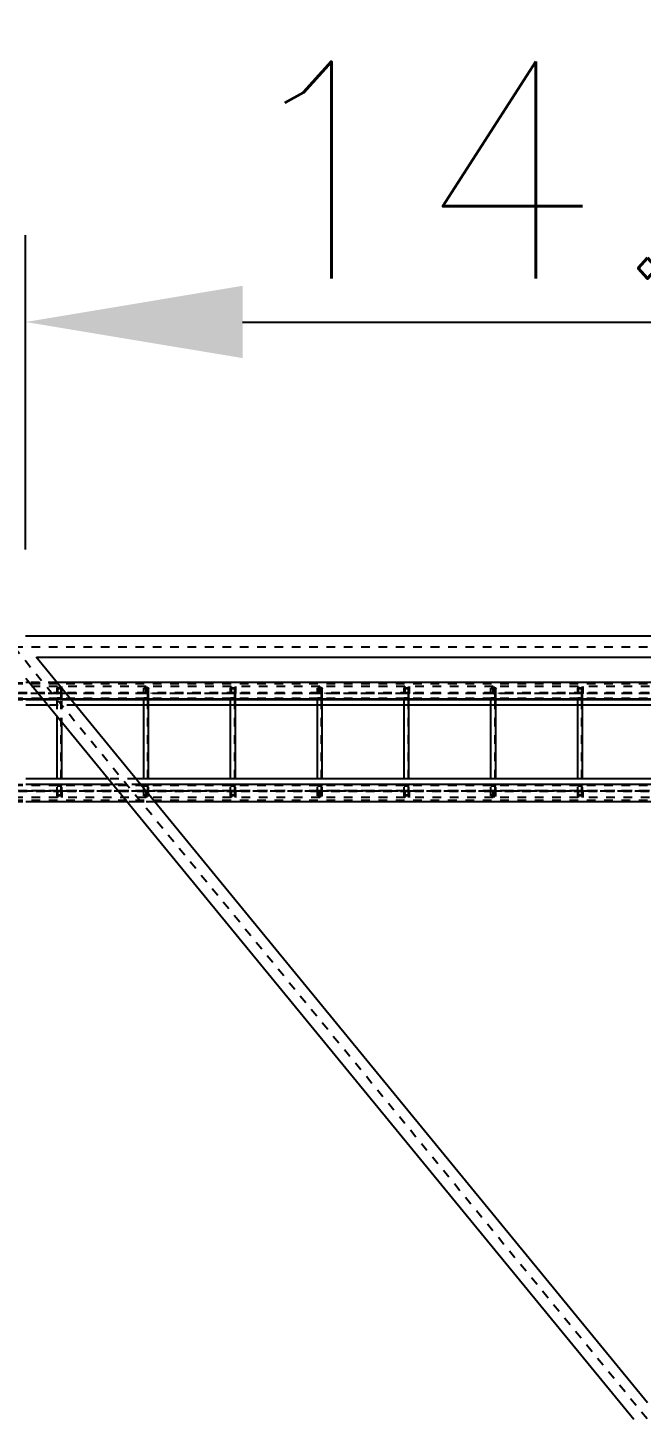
# Model space of a CAD drawing. Header units: millimetres. Extents: x 149919 to 150445, y 136651 to 136866.
# Drawn here: x 150278.22 to 150285.29, y 136816.73 to 136832.71 of the extents above; entities that cross this region are included whole.
import ezdxf

# ---------------------------------------------------------------- set-up
doc = ezdxf.new("R2010")
doc.units = ezdxf.units.MM
doc.header["$LTSCALE"] = 0.25
for name, pattern in [('CENTER', [50.8, 31.75, -6.35, 6.35, -6.35]), ('XKITLINE00', [0]), ('XKITLINE02', [4, 2, -2]), ('XKITLINE03', [6, 3, -1, 1, -1])]:
    doc.linetypes.add(name, pattern=pattern)
doc.styles.add('ROMANS', font='romans.shx')
doc.dimstyles.new('MD300', dxfattribs={"dimtxt": 2.5, "dimasz": 2.5, "dimexe": 1, "dimexo": 1, "dimgap": 0.5, "dimtad": 1, "dimdec": 1, "dimlfac": 50, "dimrnd": 0.5, "dimdsep": 46, "dimtxsty": 'ROMANS', "dimcen": 1, "dimclrd": 146, "dimclre": 146, "dimclrt": 30, "dimadec": 1, "dimazin": 2, "dimtfac": 1, "dimtdec": 1, "dimtmove": 0, "dimatfit": 1, "dimfxl": 1, "dimtolj": 1, "dimtzin": 0, "dimlwd": -1, "dimlwe": -1, "dimarcsym": 0})

# ---------------------------------------------------------------- blocks, each defined once
blk = doc.blocks.new('çatıı')
at = {"color": 8, "linetype": 'XKITLINE00'}
for p, q in [((15071.7, 17532.2), (13638.3, 17532.2)), ((13650.3, 17508.4), (14355, 16649.3)), ((15059.2, 17507.8), (13650.7, 17507.8)), ((13638.6, 17484.1), (14339.2, 16630.1))]:
    blk.add_line(p, q, dxfattribs=at)
at = {"color": 8, "linetype": 'CENTER'}
for q in [(15085, 15740.3), (15085, 17520)]:
    blk.add_line((13625, 17520), q, dxfattribs=at)
at = {"color": 116, "linetype": 'XKITLINE02', "true_color": 0x136734}
for p, q in [((17635, 17478.1), (13535, 17478.1)), ((17635, 17477.6), (13535, 17477.6)), ((13680.3, 17466.3), (13577.2, 17466.3)), ((13680.3, 17467.1), (13577.8, 17467.1)), ((13675.1, 17474.3), (13638.6, 17474.3)), ((13674.4, 17479), (13642.9, 17479)), ((13776.7, 17467.1), (13674.3, 17467.1)), ((13674.3, 17467.1), (13674.3, 17466.3)), ((13777.2, 17466.3), (13674.3, 17466.3)), ((13674.5, 17474.3), (13674.5, 17466.3)), ((13680, 17472.3), (13674.5, 17472.3)), ((13674.5, 17471.6), (13674.5, 17472.3)), ((13674.5, 17348.3), (13674.5, 17472.3)), ((13680, 17472.3), (13674.5, 17472.3)), ((13679.3, 17471.2), (13674.5, 17471.6)), ((13675.1, 17474.3), (13675.1, 17467.1)), ((13679.3, 17348.3), (13679.3, 17472.3)), ((13679.3, 17461.3), (13679.3, 17471.2)), ((13777.2, 17474.3), (13679.6, 17474.3)), ((13679.6, 17467.1), (13679.6, 17474.3)), ((13680, 17460.3), (13680, 17472.3)), ((13680, 17348.3), (13680, 17472.3)), ((13680.2, 17466.3), (13680.2, 17474.3)), ((13684.8, 17466.3), (13680.2, 17466.3)), ((13680.3, 17467.1), (13680.3, 17466.3)), ((13771.4, 17467.1), (13771.4, 17466.3)), ((13774.5, 17348.3), (13774.5, 17472.3)), ((13780, 17472.3), (13774.5, 17472.3)), ((13780, 17472.3), (13774.5, 17472.3)), ((13774.5, 17471.6), (13774.5, 17472.3)), ((13779.3, 17471.2), (13774.5, 17471.6)), ((13776.7, 17474.3), (13776.7, 17467.1)), ((13777.2, 17466.3), (13777.2, 17474.3)), ((13875.1, 17474.3), (13777.2, 17474.3)), ((13777.2, 17466.3), (13777.2, 17474.3)), ((13880.3, 17466.3), (13777.2, 17466.3)), ((13780, 17466.3), (13777.2, 17466.3)), ((13777.8, 17474.3), (13777.8, 17467.1)), ((13880.3, 17467.1), (13777.8, 17467.1)), ((13779.3, 17348.3), (13779.3, 17472.3)), ((13779.3, 17461.3), (13779.3, 17471.2)), ((13780, 17348.3), (13780, 17472.3)), ((13780, 17460.3), (13780, 17472.3)), ((13783, 17467.1), (13783, 17466.3)), ((13976.7, 17467.1), (13874.3, 17467.1)), ((13874.3, 17467.1), (13874.3, 17466.3)), ((13977.2, 17466.3), (13874.3, 17466.3)), ((13874.5, 17474.3), (13874.5, 17466.3)), ((13874.5, 17348.3), (13874.5, 17472.3)), ((13880, 17472.3), (13874.5, 17472.3)), ((13880, 17472.3), (13874.5, 17472.3)), ((13874.5, 17471.6), (13874.5, 17472.3)), ((13879.3, 17471.2), (13874.5, 17471.6)), ((13875.1, 17474.3), (13875.1, 17467.1)), ((13879.3, 17348.3), (13879.3, 17472.3)), ((13879.3, 17461.3), (13879.3, 17471.2)), ((13977.2, 17474.3), (13879.6, 17474.3)), ((13879.6, 17474.3), (13879.6, 17467.1)), ((13880, 17348.3), (13880, 17472.3)), ((13880, 17460.3), (13880, 17472.3)), ((13880.2, 17474.3), (13880.2, 17466.3)), ((13880.3, 17467.1), (13880.3, 17466.3)), ((13971.4, 17467.1), (13971.4, 17466.3)), ((13974.5, 17348.3), (13974.5, 17472.3)), ((13980, 17472.3), (13974.5, 17472.3)), ((13980, 17472.3), (13974.5, 17472.3)), ((13974.5, 17471.6), (13974.5, 17472.3)), ((13979.3, 17471.2), (13974.5, 17471.6)), ((13976.7, 17474.3), (13976.7, 17467.1)), ((13977.2, 17466.3), (13977.2, 17474.3)), ((14075.1, 17474.3), (13977.2, 17474.3)), ((13977.2, 17466.3), (13977.2, 17474.3)), ((14080.3, 17466.3), (13977.2, 17466.3)), ((13980, 17466.3), (13977.2, 17466.3)), ((13977.8, 17474.3), (13977.8, 17467.1)), ((14080.3, 17467.1), (13977.8, 17467.1)), ((13979.3, 17348.3), (13979.3, 17472.3)), ((13979.3, 17461.3), (13979.3, 17471.2)), ((13980, 17348.3), (13980, 17472.3)), ((13980, 17460.3), (13980, 17472.3)), ((13983, 17467.1), (13983, 17466.3)), ((14176.7, 17467.1), (14074.3, 17467.1)), ((14074.3, 17467.1), (14074.3, 17466.3)), ((14177.2, 17466.3), (14074.3, 17466.3)), ((14074.5, 17474.3), (14074.5, 17466.3)), ((14074.5, 17348.3), (14074.5, 17472.3)), ((14080, 17472.3), (14074.5, 17472.3)), ((14080, 17472.3), (14074.5, 17472.3)), ((14074.5, 17471.6), (14074.5, 17472.3)), ((14079.3, 17471.2), (14074.5, 17471.6)), ((14075.1, 17474.3), (14075.1, 17467.1)), ((14079.3, 17348.3), (14079.3, 17472.3)), ((14079.3, 17461.3), (14079.3, 17471.2)), ((14177.2, 17474.3), (14079.6, 17474.3)), ((14079.6, 17474.3), (14079.6, 17467.1)), ((14080, 17348.3), (14080, 17472.3)), ((14080, 17460.3), (14080, 17472.3)), ((14080.2, 17474.3), (14080.2, 17466.3)), ((14080.3, 17467.1), (14080.3, 17466.3)), ((14171.4, 17467.1), (14171.4, 17466.3)), ((14174.5, 17348.3), (14174.5, 17472.3)), ((14180, 17472.3), (14174.5, 17472.3)), ((14180, 17472.3), (14174.5, 17472.3)), ((14174.5, 17471.6), (14174.5, 17472.3)), ((14179.3, 17471.2), (14174.5, 17471.6)), ((14176.7, 17474.3), (14176.7, 17467.1)), ((14275.1, 17474.3), (14177.2, 17474.3)), ((14177.2, 17466.3), (14177.2, 17474.3)), ((14177.2, 17466.3), (14177.2, 17474.3)), ((14280.3, 17466.3), (14177.2, 17466.3)), ((14180, 17466.3), (14177.2, 17466.3)), ((14177.8, 17474.3), (14177.8, 17467.1)), ((14280.3, 17467.1), (14177.8, 17467.1)), ((14179.3, 17348.3), (14179.3, 17472.3)), ((14179.3, 17461.3), (14179.3, 17471.2)), ((14180, 17348.3), (14180, 17472.3)), ((14180, 17460.3), (14180, 17472.3)), ((14183, 17467.1), (14183, 17466.3)), ((14376.7, 17467.1), (14274.3, 17467.1)), ((14274.3, 17467.1), (14274.3, 17466.3)), ((14377.2, 17466.3), (14274.3, 17466.3)), ((14274.5, 17474.3), (14274.5, 17466.3)), ((14274.5, 17348.3), (14274.5, 17472.3)), ((14280, 17472.3), (14274.5, 17472.3)), ((14280, 17472.3), (14274.5, 17472.3)), ((14274.5, 17471.6), (14274.5, 17472.3)), ((14279.3, 17471.2), (14274.5, 17471.6)), ((14275.1, 17474.3), (14275.1, 17467.1)), ((14279.3, 17348.3), (14279.3, 17472.3)), ((14279.3, 17461.3), (14279.3, 17471.2)), ((14377.2, 17474.3), (14279.6, 17474.3)), ((14279.6, 17474.3), (14279.6, 17467.1)), ((14280, 17348.3), (14280, 17472.3)), ((14280, 17460.3), (14280, 17472.3)), ((14280.2, 17474.3), (14280.2, 17466.3)), ((14280.3, 17467.1), (14280.3, 17466.3)), ((17635, 17460.4), (13535, 17460.4)), ((17635, 17460.3), (13535, 17460.3)), ((17635, 17459.8), (13535, 17459.8)), ((17635, 17459.4), (13535, 17459.4)), ((17635, 17459), (13575, 17459)), ((13690.8, 17459), (13659.3, 17459)), ((13695.9, 17452.8), (13664.4, 17452.8)), ((13679.3, 17461.3), (13674.5, 17461)), ((13674.5, 17460.3), (13674.5, 17461)), ((13680, 17460.3), (13674.5, 17460.3)), ((13779.3, 17461.3), (13774.5, 17461)), ((13774.5, 17460.3), (13774.5, 17461)), ((13780, 17460.3), (13774.5, 17460.3)), ((13879.3, 17461.3), (13874.5, 17461)), ((13874.5, 17460.3), (13874.5, 17461)), ((13880, 17460.3), (13874.5, 17460.3)), ((13979.3, 17461.3), (13974.5, 17461)), ((13974.5, 17460.3), (13974.5, 17461)), ((13980, 17460.3), (13974.5, 17460.3)), ((14079.3, 17461.3), (14074.5, 17461)), ((14074.5, 17460.3), (14074.5, 17461)), ((14080, 17460.3), (14074.5, 17460.3)), ((14179.3, 17461.3), (14174.5, 17461)), ((14174.5, 17460.3), (14174.5, 17461)), ((14180, 17460.3), (14174.5, 17460.3)), ((14279.3, 17461.3), (14274.5, 17461)), ((14274.5, 17460.3), (14274.5, 17461)), ((14280, 17460.3), (14274.5, 17460.3)), ((17635, 17361.1), (13535, 17361.1)), ((17635, 17360.7), (13535, 17360.7)), ((17635, 17360.3), (13535, 17360.3)), ((17635, 17360.2), (13535, 17360.2)), ((13680.3, 17354.3), (13577.2, 17354.3)), ((13680.3, 17353.5), (13577.8, 17353.5)), ((13777.2, 17354.3), (13674.3, 17354.3)), ((13674.3, 17354.3), (13674.3, 17353.5)), ((13776.7, 17353.5), (13674.3, 17353.5)), ((13674.5, 17348.3), (13674.5, 17367.8)), ((13680, 17360.3), (13674.5, 17360.3)), ((13674.5, 17359.6), (13674.5, 17360.3)), ((13679.3, 17359.2), (13674.5, 17359.6)), ((13674.5, 17354.3), (13674.5, 17346.3)), ((13675.1, 17353.5), (13675.1, 17346.3)), ((13679.3, 17349.3), (13679.3, 17359.2)), ((13679.6, 17353.5), (13679.6, 17346.3)), ((13680, 17348.3), (13680, 17367.8)), ((13680, 17348.3), (13680, 17360.3)), ((13680.2, 17354.3), (13680.2, 17346.3)), ((13680.3, 17354.3), (13680.3, 17353.5)), ((13765.6, 17367.8), (13734.1, 17367.8)), ((13770.7, 17361.6), (13739.2, 17361.6)), ((13771.4, 17354.3), (13771.4, 17353.5)), ((13774.5, 17348.3), (13774.5, 17367.8)), ((13780, 17360.3), (13774.5, 17360.3)), ((13774.5, 17359.6), (13774.5, 17360.3)), ((13779.3, 17359.2), (13774.5, 17359.6)), ((13776.7, 17353.5), (13776.7, 17346.3)), ((13880.3, 17354.3), (13777.2, 17354.3)), ((13777.2, 17346.3), (13777.2, 17354.3)), ((13777.2, 17346.3), (13777.2, 17354.3)), ((13880.3, 17353.5), (13777.8, 17353.5)), ((13777.8, 17353.5), (13777.8, 17346.3)), ((13779.3, 17349.3), (13779.3, 17359.2)), ((13780, 17348.3), (13780, 17367.8)), ((13780, 17348.3), (13780, 17360.3)), ((13783, 17354.3), (13783, 17353.5)), ((13977.2, 17354.3), (13874.3, 17354.3)), ((13874.3, 17354.3), (13874.3, 17353.5)), ((13976.7, 17353.5), (13874.3, 17353.5)), ((13874.5, 17348.3), (13874.5, 17367.8)), ((13880, 17360.3), (13874.5, 17360.3)), ((13874.5, 17359.6), (13874.5, 17360.3)), ((13879.3, 17359.2), (13874.5, 17359.6)), ((13874.5, 17354.3), (13874.5, 17346.3)), ((13875.1, 17353.5), (13875.1, 17346.3)), ((13879.3, 17349.3), (13879.3, 17359.2)), ((13879.6, 17353.5), (13879.6, 17346.3)), ((13880, 17348.3), (13880, 17367.8)), ((13880, 17348.3), (13880, 17360.3)), ((13880.2, 17354.3), (13880.2, 17346.3)), ((13880.3, 17354.3), (13880.3, 17353.5)), ((13971.4, 17354.3), (13971.4, 17353.5)), ((13974.5, 17348.3), (13974.5, 17367.8)), ((13980, 17360.3), (13974.5, 17360.3)), ((13974.5, 17359.6), (13974.5, 17360.3)), ((13979.3, 17359.2), (13974.5, 17359.6)), ((13976.7, 17353.5), (13976.7, 17346.3)), ((13977.2, 17346.3), (13977.2, 17354.3)), ((14080.3, 17354.3), (13977.2, 17354.3)), ((13977.2, 17346.3), (13977.2, 17354.3)), ((14080.3, 17353.5), (13977.8, 17353.5)), ((13977.8, 17353.5), (13977.8, 17346.3)), ((13979.3, 17349.3), (13979.3, 17359.2)), ((13980, 17348.3), (13980, 17367.8)), ((13980, 17348.3), (13980, 17360.3)), ((13983, 17354.3), (13983, 17353.5)), ((14177.2, 17354.3), (14074.3, 17354.3)), ((14074.3, 17354.3), (14074.3, 17353.5)), ((14176.7, 17353.5), (14074.3, 17353.5)), ((14074.5, 17348.3), (14074.5, 17367.8)), ((14080, 17360.3), (14074.5, 17360.3)), ((14074.5, 17359.6), (14074.5, 17360.3)), ((14079.3, 17359.2), (14074.5, 17359.6)), ((14074.5, 17354.3), (14074.5, 17346.3)), ((14075.1, 17353.5), (14075.1, 17346.3)), ((14079.3, 17349.3), (14079.3, 17359.2)), ((14079.6, 17353.5), (14079.6, 17346.3)), ((14080, 17348.3), (14080, 17367.8)), ((14080, 17348.3), (14080, 17360.3)), ((14080.2, 17354.3), (14080.2, 17346.3)), ((14080.3, 17354.3), (14080.3, 17353.5)), ((14171.4, 17354.3), (14171.4, 17353.5)), ((14174.5, 17348.3), (14174.5, 17367.8)), ((14180, 17360.3), (14174.5, 17360.3)), ((14174.5, 17359.6), (14174.5, 17360.3)), ((14179.3, 17359.2), (14174.5, 17359.6)), ((14176.7, 17353.5), (14176.7, 17346.3)), ((14280.3, 17354.3), (14177.2, 17354.3)), ((14177.2, 17346.3), (14177.2, 17354.3)), ((14177.2, 17346.3), (14177.2, 17354.3)), ((14280.3, 17353.5), (14177.8, 17353.5)), ((14177.8, 17353.5), (14177.8, 17346.3)), ((14179.3, 17349.3), (14179.3, 17359.2)), ((14180, 17348.3), (14180, 17367.8)), ((14180, 17348.3), (14180, 17360.3)), ((14183, 17354.3), (14183, 17353.5)), ((14377.2, 17354.3), (14274.3, 17354.3)), ((14274.3, 17354.3), (14274.3, 17353.5)), ((14376.7, 17353.5), (14274.3, 17353.5)), ((14274.5, 17348.3), (14274.5, 17367.8)), ((14280, 17360.3), (14274.5, 17360.3)), ((14274.5, 17359.6), (14274.5, 17360.3)), ((14279.3, 17359.2), (14274.5, 17359.6)), ((14274.5, 17354.3), (14274.5, 17346.3)), ((14275.1, 17353.5), (14275.1, 17346.3)), ((14279.3, 17349.3), (14279.3, 17359.2)), ((14279.6, 17353.5), (14279.6, 17346.3)), ((14280, 17348.3), (14280, 17367.8)), ((14280, 17348.3), (14280, 17360.3)), ((14280.2, 17354.3), (14280.2, 17346.3)), ((14280.3, 17354.3), (14280.3, 17353.5)), ((17635, 17343), (13535, 17343)), ((17635, 17342.4), (13535, 17342.4)), ((17635, 17341.6), (13572.9, 17341.6)), ((13675.1, 17346.3), (13577.2, 17346.3)), ((13679.3, 17349.3), (13674.5, 17349)), ((13674.5, 17348.3), (13674.5, 17349)), ((13680, 17348.3), (13674.5, 17348.3)), ((13680, 17348.3), (13674.5, 17348.3)), ((13777.2, 17346.3), (13679.6, 17346.3)), ((13787.1, 17341.6), (13755.6, 17341.6)), ((13779.3, 17349.3), (13774.5, 17349)), ((13774.5, 17348.3), (13774.5, 17349)), ((13780, 17348.3), (13774.5, 17348.3)), ((13780, 17348.3), (13774.5, 17348.3)), ((13875.1, 17346.3), (13777.2, 17346.3)), ((13879.3, 17349.3), (13874.5, 17349)), ((13874.5, 17348.3), (13874.5, 17349)), ((13880, 17348.3), (13874.5, 17348.3)), ((13880, 17348.3), (13874.5, 17348.3)), ((13977.2, 17346.3), (13879.6, 17346.3)), ((13979.3, 17349.3), (13974.5, 17349)), ((13974.5, 17348.3), (13974.5, 17349)), ((13980, 17348.3), (13974.5, 17348.3)), ((13980, 17348.3), (13974.5, 17348.3)), ((14075.1, 17346.3), (13977.2, 17346.3)), ((14079.3, 17349.3), (14074.5, 17349)), ((14074.5, 17348.3), (14074.5, 17349)), ((14080, 17348.3), (14074.5, 17348.3)), ((14080, 17348.3), (14074.5, 17348.3)), ((14177.2, 17346.3), (14079.6, 17346.3)), ((14179.3, 17349.3), (14174.5, 17349)), ((14174.5, 17348.3), (14174.5, 17349)), ((14180, 17348.3), (14174.5, 17348.3)), ((14180, 17348.3), (14174.5, 17348.3)), ((14275.1, 17346.3), (14177.2, 17346.3)), ((14279.3, 17349.3), (14274.5, 17349)), ((14274.5, 17348.3), (14274.5, 17349)), ((14280, 17348.3), (14274.5, 17348.3)), ((14280, 17348.3), (14274.5, 17348.3)), ((14377.2, 17346.3), (14279.6, 17346.3))]:
    blk.add_line(p, q, dxfattribs=at)
at = {"color": 1, "linetype": 'XKITLINE03'}
for p, q in [((17635, 17466.3), (13535, 17466.3)), ((13674.5, 17466.3), (13577.2, 17466.3)), ((13680, 17348.3), (13680, 17472.3)), ((13777.2, 17466.3), (13680.2, 17466.3)), ((13874.5, 17466.3), (13777.2, 17466.3)), ((13780, 17348.3), (13780, 17472.3)), ((13880, 17348.3), (13880, 17472.3)), ((13977.2, 17466.3), (13880.2, 17466.3)), ((14074.5, 17466.3), (13977.2, 17466.3)), ((13980, 17348.3), (13980, 17472.3)), ((14080, 17348.3), (14080, 17472.3)), ((14177.2, 17466.3), (14080.2, 17466.3)), ((14274.5, 17466.3), (14177.2, 17466.3)), ((14180, 17348.3), (14180, 17472.3)), ((14280, 17348.3), (14280, 17472.3)), ((14377.2, 17466.3), (14280.2, 17466.3)), ((13535, 17460.3), (17635, 17460.3)), ((17635, 17360.3), (13535, 17360.3)), ((17635, 17354.3), (13535, 17354.3)), ((13577.2, 17354.3), (13674.5, 17354.3)), ((13680.2, 17354.3), (13777.2, 17354.3)), ((13777.2, 17354.3), (13874.5, 17354.3)), ((13880.2, 17354.3), (13977.2, 17354.3)), ((13977.2, 17354.3), (14074.5, 17354.3)), ((14080.2, 17354.3), (14177.2, 17354.3)), ((14177.2, 17354.3), (14274.5, 17354.3)), ((14280.2, 17354.3), (14377.2, 17354.3))]:
    blk.add_line(p, q, dxfattribs=at)
at = {"color": 7, "linetype": 'XKITLINE00'}
for p, q in [((13642.9, 17479), (13638.6, 17479)), ((15035.6, 17479), (13674.4, 17479)), ((13659.3, 17459), (13638.6, 17459)), ((13664.4, 17452.8), (13638.6, 17452.8)), ((15019.2, 17459), (13690.8, 17459)), ((15014.1, 17452.8), (13695.9, 17452.8)), ((13774.5, 17367.8), (13774.5, 17452.8)), ((13780, 17367.8), (13780, 17452.8)), ((13874.5, 17367.8), (13874.5, 17452.8)), ((13880, 17367.8), (13880, 17452.8)), ((13974.5, 17367.8), (13974.5, 17452.8)), ((13980, 17367.8), (13980, 17452.8)), ((14074.5, 17367.8), (14074.5, 17452.8)), ((14080, 17367.8), (14080, 17452.8)), ((14174.5, 17367.8), (14174.5, 17452.8)), ((14180, 17367.8), (14180, 17452.8)), ((14274.5, 17367.8), (14274.5, 17452.8)), ((14280, 17367.8), (14280, 17452.8)), ((13674.5, 17367.8), (13674.5, 17440.4)), ((13680, 17367.8), (13680, 17433.7)), ((13734.1, 17367.8), (13638.6, 17367.8)), ((13739.2, 17361.6), (13638.6, 17361.6)), ((14944.4, 17367.8), (13765.6, 17367.8)), ((14939.3, 17361.6), (13770.7, 17361.6)), ((13755.6, 17341.6), (13638.6, 17341.6)), ((14922.9, 17341.6), (13787.1, 17341.6))]:
    blk.add_line(p, q, dxfattribs=at)
at = {"color": 1, "linetype": 'XKITLINE00'}
for centre in [(13674.5, 17466.3), (13680, 17472.3), (13680.2, 17466.3), (13777.2, 17466.3), (13777.2, 17466.3), (13780, 17472.3), (13874.5, 17466.3), (13880, 17472.3), (13880.2, 17466.3), (13977.2, 17466.3), (13977.2, 17466.3), (13980, 17472.3), (14074.5, 17466.3), (14080, 17472.3), (14080.2, 17466.3), (14177.2, 17466.3), (14177.2, 17466.3), (14180, 17472.3), (14274.5, 17466.3), (14280, 17472.3), (14280.2, 17466.3), (13680, 17460.3), (13780, 17460.3), (13880, 17460.3), (13980, 17460.3), (14080, 17460.3), (14180, 17460.3), (14280, 17460.3), (13674.5, 17354.3), (13680, 17360.3), (13680.2, 17354.3), (13777.2, 17354.3), (13777.2, 17354.3), (13780, 17360.3), (13874.5, 17354.3), (13880, 17360.3), (13880.2, 17354.3), (13977.2, 17354.3), (13977.2, 17354.3), (13980, 17360.3), (14074.5, 17354.3), (14080, 17360.3), (14080.2, 17354.3), (14177.2, 17354.3), (14177.2, 17354.3), (14180, 17360.3), (14274.5, 17354.3), (14280, 17360.3), (14280.2, 17354.3), (13680, 17348.3), (13780, 17348.3), (13880, 17348.3), (13980, 17348.3), (14080, 17348.3), (14180, 17348.3), (14280, 17348.3)]:
    blk.add_circle(centre, 0.05, dxfattribs=at)
blk = doc.blocks.new('*D15')
at = {"color": 146, "transparency": 16777216}
for p, q in [((150278.196, 136826.694), (150278.196, 136830.316)), ((150292.527, 136826.694), (150292.527, 136830.316)), ((150280.696, 136829.316), (150290.027, 136829.316))]:
    blk.add_line(p, q, dxfattribs=at)
for points in [[(150280.696, 136829.733), (150280.696, 136828.9), (150278.196, 136829.316)], [(150290.027, 136829.733), (150290.027, 136828.9), (150292.527, 136829.316)]]:
    blk.add_solid(points, dxfattribs=at)
at = {"layer": 'DEFPOINTS', "color": 0, "transparency": 16777216}
for p in [(150292.527, 136829.316), (150278.196, 136825.694), (150292.527, 136825.694)]:
    blk.add_point(p, dxfattribs=at)
at = {"color": 1, "transparency": 16777216, "insert": (150285.362, 136831.066), "char_height": 2.5, "attachment_point": 5, "style": 'ROMANS'}
blk.add_mtext('\\A1;14.35', dxfattribs=at)

msp = doc.modelspace()

# ---------------------------------------------------------------- block references
at = {"xscale": 0.009999943142843078, "yscale": 0.009999943142843078, "zscale": 0.009999943142843078}
msp.add_blockref('çatıı', (150141.814, 136650.373), dxfattribs=at)

# ---------------------------------------------------------------- dimensions: what is measured, and where the dimension line sits
dim = msp.add_aligned_dim(p1=(150278.196, 136825.694), p2=(150292.527, 136825.694), distance=3.623, dimstyle='MD300', override={"dimdec": 2, "dimlfac": 1, "dimrnd": 0.05, "dimclrt": 1})
dim.commit()
dim.dimension.update_dxf_attribs({"geometry": '*D15', "text_midpoint": (150285.362, 136831.066)})

doc.saveas('drawing.dxf')
